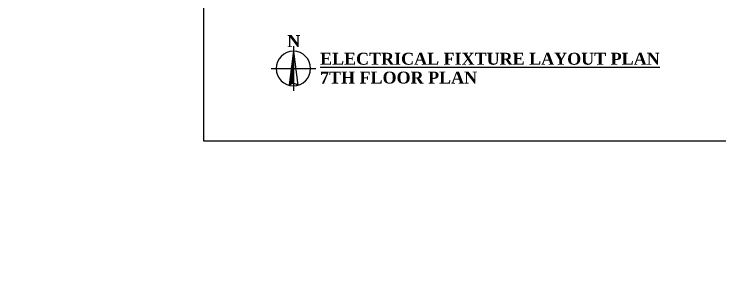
# Model space of a CAD drawing. Header units: inches. Extents: x -12 to 20935469, y -1604 to 24729220.
# Drawn here: x 20823310 to 20825129, y 24646695 to 24647416 of the extents above; entities that cross this region are included whole.
import ezdxf

# ---------------------------------------------------------------- set-up
doc = ezdxf.new("R2010")
doc.units = ezdxf.units.IN
doc.header["$LTSCALE"] = 0.03
doc.header["$MEASUREMENT"] = 0
doc.header["$PDMODE"] = 32
doc.header["$PDSIZE"] = 15
doc.styles.get("Standard").update_dxf_attribs({"font": 'timesbd.ttf'})
doc.dimstyles.new('arch grid', dxfattribs={"dimtxt": 250, "dimasz": 100, "dimexe": 10, "dimexo": 10, "dimgap": 0.09, "dimtad": 0, "dimdec": 0, "dimzin": 0, "dimdsep": 46, "dimtxsty": 'Standard', "dimblk": 'DOT', "dimcen": 50, "dimdle": 50, "dimclrd": 256, "dimclre": 256, "dimadec": 0, "dimazin": 0, "dimtfac": 1, "dimtdec": 0, "dimtofl": 0, "dimtmove": 0, "dimatfit": 3, "dimldrblk": 'DOT', "dimfxl": 200, "dimfxlon": 1, "dimtolj": 1, "dimtzin": 0, "dimlwd": -1, "dimlwe": -1, "dimarcsym": 1})

# ---------------------------------------------------------------- blocks, each defined once
blk = doc.blocks.new('NORTHSIGN')
at = {"lineweight": -3}
h = blk.add_hatch(dxfattribs=at)
h.set_pattern_fill('ANSI31', color=256, scale=0.00164, style=0)
h.set_pattern_definition([(135, (0.0461253, -0.606902), (0.00356656, 0.00356656), [])])
h.paths.add_polyline_path([(0, -0.08), (0.033, -0.345), (0, -0.345)])
edge = h.paths.add_edge_path()
edge.add_ellipse((0, -0.66), major_axis=(-0.0871, 0.0026), ratio=1, start_angle=222.7483, end_angle=271.7164, ccw=False)
edge.add_line((0.066, -0.603), (0.033, -0.345))
edge.add_line((0.033, -0.345), (0, -0.345))
edge.add_line((0, -0.345), (0, -0.573))
for p, q in [((0, -0.08), (-0.066, -0.603)), ((0, 0), (0, -0.691)), ((0, -0.08), (0.066, -0.603)), ((0.345, -0.345), (-0.345, -0.345))]:
    blk.add_line(p, q, dxfattribs=at)
blk.add_circle((0, -0.345), 0.266, dxfattribs=at)
blk.add_circle((0, -0.345), 0.266, dxfattribs=at)
blk.add_arc((0, -0.66), 0.0872, 41.0319, 138.9681)
blk = doc.blocks.new('_Oblique')
at = {"color": 0, "linetype": 'ByBlock', "lineweight": -2}
blk.add_line((-0.5, -0.5), (0.5, 0.5), dxfattribs=at)
blk = doc.blocks.new('*D363')
at = {"ltscale": 50, "transparency": 16777216}
for p, q in [((3479.2, 24649574.1), (3479.2, 24649400.8)), ((3479.4, 24649524.1), (3469.2, 24649524.1)), ((3479.4, 24649400.8), (3469.2, 24649400.8)), ((3479.2, 24649400.8), (3479.2, 8350.7))]:
    blk.add_line(p, q, dxfattribs=at)
at = {"layer": 'Defpoints', "color": 0, "ltscale": 50, "transparency": 16777216}
for p in [(20846678.2, 24649524.1), (3479.2, 24649400.8), (20846678.2, 24649400.8)]:
    blk.add_point(p, dxfattribs=at)
at = {"ltscale": 50, "transparency": 16777216, "xscale": 100, "yscale": 100, "zscale": 100}
for p, rotation in [((3479.2, 24649524.1), 90), ((3479.2, 24649400.8), 270)]:
    blk.add_blockref('_Oblique', p, dxfattribs=dict(at, rotation=rotation))
at = {"color": 0, "ltscale": 50, "transparency": 16777216, "insert": (3479.2, 3397.6), "char_height": 250, "attachment_point": 5, "rotation": 90}
blk.add_mtext('\\A1;{\\H8.57143x;300mm}', dxfattribs=at)
blk = doc.blocks.new('_Dot')
at = {"color": 0, "linetype": 'ByBlock', "lineweight": -2}
blk.add_line((-0.5, 0), (-1, 0), dxfattribs=at)
at = {"color": 0, "linetype": 'ByBlock', "const_width": 0.5}
blk.add_lwpolyline([(-0.25, 0, 1), (0.25, 0, 1)], format="xyb", close=True, dxfattribs=at)

msp = doc.modelspace()

# ---------------------------------------------------------------- linework, layer by layer
at = {"layer": 'Defpoints'}
msp.add_lwpolyline([(20823799.2, 24648546.8), (20826238.1, 24648546.8), (20826238.1, 24647088.2), (20823799.2, 24647088.2)], close=True, dxfattribs=at)

# ---------------------------------------------------------------- block references
at = {"xscale": -167.0133278539784, "yscale": 167.0133278539784, "zscale": 167.0133278555559}
msp.add_blockref('NORTHSIGN', (20824030, 24647333.3, 0), dxfattribs=at)

# ---------------------------------------------------------------- texts
msp.add_text('N', height=30.7).set_placement((20824014.2, 24647331, 0))
at = {"insert": (20824098.6, 24647316.3, 0), "char_height": 30.731, "width": 958.24, "attachment_point": 1, "line_spacing_factor": 0.947396}
msp.add_mtext('{\\LELECTRICAL FIXTURE LAYOUT PLAN \\P}7TH FLOOR PLAN', dxfattribs=at)

# ---------------------------------------------------------------- dimensions: what is measured, and where the dimension line sits
at = {"ltscale": 50}
dim = msp.add_linear_dim(base=(3479.2, 24649400.8), p1=(20846678.2, 24649524.1), p2=(20846678.2, 24649400.8), angle=90, text='{\\H8.57143x;300mm}', dimstyle='arch grid', override={"dimblk1": 'Oblique', "dimblk2": 'Oblique', "dimsah": 1, "dimfxl": 0.18}, dxfattribs=at)
dim.commit()
dim.dimension.update_dxf_attribs({"geometry": '*D363', "text_midpoint": (3479.2, 3397.6), "dimtype": 160})

doc.saveas('drawing.dxf')
